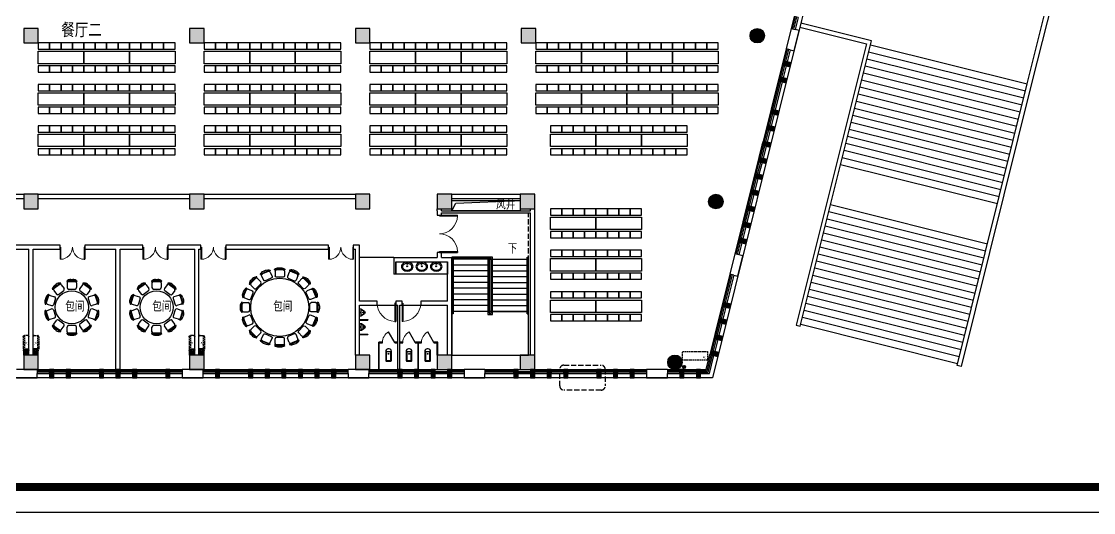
# Model space of a CAD drawing. Extents: x 1159254 to 1730927, y -477824 to -383968.
# Drawn here: x 1647919 to 1699640, y -477824 to -454135 of the extents above; entities that cross this region are included whole.
import ezdxf

# ---------------------------------------------------------------- set-up
doc = ezdxf.new("R2010")
doc.units = 0
doc.header["$LTSCALE"] = 1000
doc.linetypes.add('DASH', pattern=[0.35, 0.25, -0.1])
for name, color, linetype in [('0-空调出屋面', 41, 'Continuous'), ('COLUMN', 2, 'Continuous'), ('DIM_SYMB', 3, 'Continuous'), ('jj', 251, 'Continuous'), ('j家具', 251, 'Continuous'), ('LATRINE', 6, 'Continuous'), ('LVTRY', 6, 'Continuous'), ('PUB_HATCH', 8, 'Continuous'), ('PUB_TEXT', 7, 'Continuous'), ('STAIR', 4, 'Continuous'), ('WALL', 6, 'Continuous'), ('WINDOW', 4, 'Continuous'), ('厨房布置', 4, 'Continuous'), ('外框', 7, 'Continuous'), ('空调', 205, 'Continuous')]:
    doc.layers.add(name, color=color, linetype=linetype)
doc.styles.add('_TCH_DIM', font='TSSDENG', dxfattribs={"width": 0.8, "bigfont": 'TSSDCHN'})
doc.styles.add('HZ-1', font='MingLiU.ttf', dxfattribs={"width": 0.8})
doc.styles.get("Standard").update_dxf_attribs({"font": '', "width": 0.8})
doc.styles.get('Standard').set_extended_font_data('SimSun')

# ---------------------------------------------------------------- blocks, each defined once
blk = doc.blocks.new('A$C277054B3')
for p, q in [((158, 0), (-158, 0)), ((230, -360), (-230, -360)), ((-225, -292), (-225, -68)), ((-50, -460), (50, -460)), ((225, -292), (225, -68))]:
    blk.add_line(p, q)
for centre, radius, start, end in [((-158, -68), 67.5, 90, 180), ((158, -68), 67.5, 0, 90), ((-239, -376), 10, 157.33, 229.2735), ((-230, -380), 20, 90, 157.33), ((-40, -145), 316, 229.2735, 268.2349), ((0, 2318), 2713, 264.8023, 275.1977), ((-158, -292), 67.5, 180, 270), ((40, -145), 316, 271.7651, 310.7265), ((158, -292), 67.5, 270, 0), ((230, -380), 20, 22.67, 90), ((239, -376), 10, 310.7265, 22.67)]:
    blk.add_arc(centre, radius, start, end)
blk = doc.blocks.new('A$C0EE979EF')
blk.add_circle((0, 0), 1400)
for p, xscale, rotation in [((-555, 1340), -0.9999999999999999, 202.5), ((-555, 1340), -0.9999999999999999, 202.5), ((0, 1450), -1, 180), ((1025, 1025), -1, 134.9999999999998), ((1340, 555), -1, 112.4999999999992), ((1450, 0), -1, 90), ((1340, -555), -1, 67.50000000000081), ((1025, -1025), -1, 45.00000000000025), ((-555, -1340), -1, 337.4999999999999)]:
    blk.add_blockref('A$C277054B3', p, dxfattribs=dict(xscale=xscale, rotation=rotation))
for p, rotation in [((555, 1340), 157.5), ((555, 1340), 157.5), ((-1025, 1025), 225.0000000000002), ((-1340, 555), 247.5000000000008), ((-1340, 555), 247.5000000000008), ((-1450, 0), 270), ((-1340, -555), 292.4999999999992), ((-1025, -1025), 314.9999999999998), ((555, -1340), 22.5)]:
    blk.add_blockref('A$C277054B3', p, dxfattribs=dict(rotation=rotation))
blk.add_blockref('A$C277054B3', (0, -1450))
blk = doc.blocks.new('A$C5A554F34')
at = {"layer": 'jj'}
blk.add_blockref('A$C0EE979EF', (0, 0), dxfattribs=at)
blk = doc.blocks.new('$plan$00000283')
for p, q in [((-917, 870), (-545, 1141)), ((-830, 1057), (-749, 1116)), ((-509, 1083), (-377, 901)), ((-230, 1243), (230, 1243)), ((-225, 1176), (-225, 951)), ((-50, 1343), (50, 1343)), ((225, 1176), (225, 951)), ((509, 1083), (377, 901)), ((545, 1141), (917, 870)), ((749, 1116), (830, 1057)), ((-1111, 603), (-1253, 165)), ((-1048, 577), (-834, 508)), ((-873, 819), (-741, 637)), ((-646, 622), (-392, 807)), ((-158, 883), (158, 883)), ((392, 807), (646, 622)), ((873, 819), (741, 637)), ((1048, 577), (834, 508)), ((1111, 603), (1253, 165)), ((-1262, 462), (-1293, 368)), ((-1188, 149), (-974, 80)), ((-791, 423), (-888, 123)), ((791, 423), (888, 123)), ((1188, 149), (974, 80)), ((1262, 462), (1293, 368)), ((-1293, -368), (-1262, -462)), ((-1253, -165), (-1111, -603)), ((-1188, -149), (-974, -80)), ((-1048, -577), (-834, -508)), ((-888, -123), (-791, -423)), ((888, -123), (791, -423)), ((1048, -577), (834, -508)), ((1188, -149), (974, -80)), ((1253, -165), (1111, -603)), ((1293, -368), (1262, -462)), ((-545, -1141), (-917, -870)), ((-873, -819), (-741, -637)), ((-392, -807), (-646, -622)), ((-509, -1083), (-377, -901)), ((-225, -1176), (-225, -951)), ((158, -883), (-158, -883)), ((225, -1176), (225, -951)), ((509, -1083), (377, -901)), ((646, -622), (392, -807)), ((917, -870), (545, -1141)), ((873, -819), (741, -637)), ((-749, -1116), (-830, -1057)), ((230, -1243), (-230, -1243)), ((-50, -1343), (50, -1343)), ((830, -1057), (749, -1116))]:
    blk.add_line(p, q)
blk.add_circle((0, 0), 800)
for centre, radius, start, end in [((843, -1161), 2713, 120.8023, 131.1977), ((-636, 808), 316, 127.7651, 166.7265), ((-572, 855), 316, 85.2735, 124.2349), ((-564, 1044), 67.5, 36, 126), ((-547, 1159), 10, 13.33, 85.2735), ((-556, 1157), 20, 306, 13.33), ((-239, 1259), 10, 130.7265, 202.67), ((-230, 1263), 20, 202.67, 270), ((-40, 1028), 316, 91.7651, 130.7265), ((0, -1435), 2713, 84.8023, 95.1977), ((-158, 1176), 67.5, 90, 180), ((40, 1028), 316, 49.2735, 88.2349), ((158, 1176), 67.5, 0, 90), ((230, 1263), 20, 270, 337.33), ((239, 1259), 10, 337.33, 49.2735), ((564, 1044), 67.5, 54, 144), ((556, 1157), 20, 166.67, 234), ((547, 1159), 10, 94.7265, 166.67), ((572, 855), 316, 55.7651, 94.7265), ((-843, -1161), 2713, 48.8023, 59.1977), ((636, 808), 316, 13.2735, 52.2349), ((1365, -443), 2713, 156.8023, 167.1977), ((-965, 355), 316, 121.2735, 160.2349), ((-1069, 513), 67.5, 72, 162), ((-1124, 617), 10, 49.33, 121.2735), ((-1130, 609), 20, 342, 49.33), ((-934, 878), 10, 166.7265, 238.67), ((-928, 887), 20, 238.67, 306), ((-818, 858), 67.5, 126, 216), ((-686, 676), 67.5, 216, 306), ((-431, 862), 67.5, 306, 36), ((-158, 951), 67.5, 180, 270), ((158, 951), 67.5, 270, 0), ((431, 862), 67.5, 144, 234), ((686, 676), 67.5, 234, 324), ((818, 858), 67.5, 324, 54), ((928, 887), 20, 234, 301.33), ((934, 878), 10, 301.33, 13.2735), ((1069, 513), 67.5, 18, 108), ((1130, 609), 20, 130.67, 198), ((1124, 617), 10, 58.7265, 130.67), ((965, 355), 316, 19.7651, 58.7265), ((-1365, -443), 2713, 12.8023, 23.1977), ((-990, 280), 316, 163.7651, 202.7265), ((-1271, 162), 10, 202.7265, 274.67), ((-1272, 172), 20, 274.67, 342), ((-1167, 213), 67.5, 162, 252), ((-953, 144), 67.5, 252, 342), ((-855, 444), 67.5, 342, 72), ((855, 444), 67.5, 108, 198), ((953, 144), 67.5, 198, 288), ((1167, 213), 67.5, 288, 18), ((1272, 172), 20, 198, 265.33), ((1271, 162), 10, 265.33, 337.2735), ((990, 280), 316, 337.2735, 16.2349), ((-990, -280), 316, 157.2735, 196.2349), ((-1271, -162), 10, 85.33, 157.2735), ((1365, 443), 2713, 192.8023, 203.1977), ((-1272, -172), 20, 18, 85.33), ((-965, -355), 316, 199.7651, 238.7265), ((-1167, -213), 67.5, 108, 198), ((-953, -144), 67.5, 18, 108), ((-855, -444), 67.5, 288, 18), ((855, -444), 67.5, 162, 252), ((953, -144), 67.5, 72, 162), ((-1365, 443), 2713, 336.8023, 347.1977), ((965, -355), 316, 301.2735, 340.2349), ((1167, -213), 67.5, 342, 72), ((1272, -172), 20, 94.67, 162), ((1271, -162), 10, 22.7265, 94.67), ((990, -280), 316, 343.7651, 22.7265), ((-1069, -513), 67.5, 198, 288), ((-1124, -617), 10, 238.7265, 310.67), ((-1130, -609), 20, 310.67, 18), ((-934, -878), 10, 121.33, 193.2735), ((-636, -808), 316, 193.2735, 232.2349), ((843, 1161), 2713, 228.8023, 239.1977), ((-928, -887), 20, 54, 121.33), ((-818, -858), 67.5, 144, 234), ((-686, -676), 67.5, 54, 144), ((-431, -862), 67.5, 324, 54), ((-158, -951), 67.5, 90, 180), ((158, -951), 67.5, 0, 90), ((431, -862), 67.5, 126, 216), ((-843, 1161), 2713, 300.8023, 311.1977), ((686, -676), 67.5, 36, 126), ((636, -808), 316, 307.7651, 346.7265), ((818, -858), 67.5, 306, 36), ((928, -887), 20, 58.67, 126), ((934, -878), 10, 346.7265, 58.67), ((1069, -513), 67.5, 252, 342), ((1130, -609), 20, 162, 229.33), ((1124, -617), 10, 229.33, 301.2735), ((-572, -855), 316, 235.7651, 274.7265), ((-564, -1044), 67.5, 234, 324), ((-547, -1159), 10, 274.7265, 346.67), ((-556, -1157), 20, 346.67, 54), ((-239, -1259), 10, 157.33, 229.2735), ((-230, -1263), 20, 90, 157.33), ((-40, -1028), 316, 229.2735, 268.2349), ((0, 1435), 2713, 264.8023, 275.1977), ((-158, -1176), 67.5, 180, 270), ((40, -1028), 316, 271.7651, 310.7265), ((158, -1176), 67.5, 270, 0), ((230, -1263), 20, 22.67, 90), ((239, -1259), 10, 310.7265, 22.67), ((564, -1044), 67.5, 216, 306), ((556, -1157), 20, 126, 193.33), ((547, -1159), 10, 193.33, 265.2735), ((572, -855), 316, 265.2735, 304.2349)]:
    blk.add_arc(centre, radius, start, end)
blk = doc.blocks.new('vhjkghkghkl')
at = {"layer": '空调', "linetype": 'DASH', "ltscale": 0.3}
blk.add_lwpolyline([(134071, 540199), (134071, 539779), (132871, 539779), (132871, 540199), (134071, 540199)], close=True, dxfattribs=at)
at = {"layer": '空调', "linetype": 'DASH', "ltscale": 0.3, "style": 'HZ-1'}
blk.add_text('AC', height=100, dxfattribs=at).set_placement((133846, 539867))
blk = doc.blocks.new('fgjhgjghkgk')
at = {"layer": '空调', "linetype": 'DASH', "ltscale": 0.3}
for p, q in [((124108, 467971), (124108, 468601)), ((124168, 468661), (124320, 468661)), ((124320, 468661), (124320, 467911)), ((124380, 468601), (124380, 467971)), ((124320, 467911), (124168, 467911))]:
    blk.add_line(p, q, dxfattribs=at)
for centre, start, end in [((124168, 468601), 90, 180), ((124320, 468601), 0, 90), ((124168, 467971), 180, 270), ((124320, 467971), 270, 0)]:
    blk.add_arc(centre, 60, start, end, dxfattribs=at)
at = {"layer": '空调', "linetype": 'DASH', "ltscale": 0.3, "style": 'HZ-1', "text_generation_flag": 4}
blk.add_text('AC', height=100, rotation=270, dxfattribs=at).set_placement((124287, 468364))
blk = doc.blocks.new('A$C03080C26')
at = {"layer": '厨房布置'}
for points in [[(-1650, 1100), (-1650, 1400), (-2200, 1400), (-2200, 1100)], [(-1100, 1100), (-1100, 1400), (-1650, 1400), (-1650, 1100)], [(-1650, 1100), (-1650, 1400), (-1650, 1400), (-1650, 1100)], [(-550, 1100), (-550, 1400), (-1100, 1400), (-1100, 1100)], [(0, 1100), (0, 1400), (-550, 1400), (-550, 1100)], [(-2200, 1000), (0, 1000), (0, 400), (-2200, 400)], [(-1650, 0), (-1650, 300), (-2200, 300), (-2200, 0)], [(-1100, 0), (-1100, 300), (-1650, 300), (-1650, 0)], [(-1650, 0), (-1650, 300), (-1650, 300), (-1650, 0)], [(-550, 0), (-550, 300), (-1100, 300), (-1100, 0)], [(0, 0), (0, 300), (-550, 300), (-550, 0)]]:
    blk.add_lwpolyline(points, close=True, dxfattribs=at)
blk = doc.blocks.new('_FZH')
blk.add_lwpolyline([(-0.5, -0.5), (0.5, -0.5), (0.5, 0.5), (-0.5, 0.5)], close=True)
at = {"layer": 'PUB_HATCH'}
blk.add_solid([(-0.5, -0.5), (0.5, -0.5), (-0.5, 0.5), (0.5, 0.5)], dxfattribs=at)
blk = doc.blocks.new('$DorLib2D$00000002')
for p, q in [((-0.5, 0), (-0.5, 0.4875)), ((-0.475, 0.4875), (-0.5, 0.4875)), ((-0.475, 0), (-0.475, 0.4875)), ((0.475, 0), (0.475, 0.4875)), ((0.475, 0.4875), (0.5, 0.4875)), ((0.5, 0), (0.5, 0.4875)), ((-0.5, 0), (-0.475, 0)), ((0.5, 0), (0.475, 0))]:
    blk.add_line(p, q)
at = {"lineweight": 13}
for centre, start, end in [((-0.4875, 0), 0, 88.53072), ((0.4875, 0), 91.46928, 180)]:
    blk.add_arc(centre, 0.4875, start, end, dxfattribs=at)
blk = doc.blocks.new('$WINLIB2D$00000001')
at = {"color": 0}
for points in [[(-0.5, 0.5), (-0.5, -0.5)], [(-0.5, 0.5), (0.5, 0.5)], [(0.5, -0.5), (0.5, 0.5)], [(0.5, 0.167), (-0.5, 0.167)], [(0.5, -0.167), (-0.5, -0.167)], [(-0.5, -0.5), (0.5, -0.5)]]:
    blk.add_lwpolyline(points, dxfattribs=at)
blk = doc.blocks.new('$DorLib2D$00000001')
for p, q in [((0.45, 0.975), (0.5, 0.975)), ((0.45, 0), (0.45, 0.975)), ((0.5, 0), (0.5, 0.975)), ((0.5, 0), (0.45, 0))]:
    blk.add_line(p, q)
at = {"lineweight": 13}
blk.add_arc((0.475, 0), 0.975, 91.46928, 180, dxfattribs=at)
blk = doc.blocks.new('$lvtry$00000200')
at = {"color": 0}
for p, q in [((-110, -40, 0), (-110, -470, 0)), ((100, -30, 0), (-100, -30, 0)), ((110, -470, 0), (110, -40, 0))]:
    blk.add_line(p, q, dxfattribs=at)
at = {"color": 0, "elevation": 0}
blk.add_lwpolyline([(100, 0), (-100, 0, 0.414214), (-140, -40), (-140, -480, 0.414214), (-30, -590), (30, -590, 0.414214), (140, -480), (140, -40, 0.414214)], format="xyb", close=True, dxfattribs=at)
blk.add_lwpolyline([(140, -470), (-140, -470)], dxfattribs=at)
at = {"color": 0}
blk.add_circle((0, -359, 0), 20, dxfattribs=at)
for centre, start, end in [((-100, -40, 0), 90, 180), ((100, -40, 0), 0, 90)]:
    blk.add_arc(centre, 10, start, end, dxfattribs=at)
for p in [(0, 0), (0, -359, 0)]:
    blk.add_point(p, dxfattribs=at)
blk = doc.blocks.new('$TCHSYS$APDOOR2D')
blk.add_line((0.5, 0), (0, 0.866))
at = {"lineweight": 13}
blk.add_arc((0.5, 0), 1, 120, 180, dxfattribs=at)
blk = doc.blocks.new('$lvtry$00000219')
at = {"color": 0}
for p, q in [((-124, -91, 0), (-43, -216, 0)), ((-116, -76, 0), (116, -76, 0)), ((43, -216, 0), (124, -91, 0))]:
    blk.add_line(p, q, dxfattribs=at)
at = {"color": 0, "elevation": 0}
blk.add_lwpolyline([(69, -231, -0.57735), (-69, -231), (-162, -88, -0.145378), (-170, -61), (-170, 0), (170, 0), (170, -61, -0.145378), (162, -88)], format="xyb", close=True, dxfattribs=at)
at = {"color": 0}
for centre, radius in [((0, -177, 0), 20), ((0, -38, 0), 17.7)]:
    blk.add_circle(centre, radius, dxfattribs=at)
for centre, radius, start, end in [((-116, -86, 0), 10, 90, 213.0863), ((0, -191, 0), 50, 210, 330), ((116, -86, 0), 10, 326.9137, 90)]:
    blk.add_arc(centre, radius, start, end, dxfattribs=at)
for p in [(0, -38, 0), (0, -177, 0)]:
    blk.add_point(p, dxfattribs=at)
blk = doc.blocks.new('$lvtry$00000193')
at = {"color": 0}
for p, q in [((-17, -43), (-17, -33)), ((17, -43), (17, -33))]:
    blk.add_line(p, q, dxfattribs=at)
blk.add_lwpolyline([(280, -215, 0.12431), (260, -136, 0.105707), (198, -63, 0.086941), (110, -17, 0.077137), (0, 0, 0.077137), (-110, -17, 0.086941), (-198, -63, 0.105707), (-260, -136, 0.12431), (-280, -215, 0.12431), (-260, -294, 0.105707), (-198, -367, 0.086941), (-110, -413, 0.077137), (0, -430, 0.077137), (110, -413, 0.086941), (198, -367, 0.105707), (260, -294, 0.12431)], format="xyb", close=True, dxfattribs=at)
blk.add_lwpolyline([(-25, -61, 0.056876), (-95, -75, 0.086941), (-168, -113, 0.105707), (-216, -170, 0.12431), (-230, -225, 0.12431), (-216, -280, 0.105707), (-168, -337, 0.086941), (-95, -375, 0.077137), (0, -390, 0.077137), (95, -375, 0.086941), (168, -337, 0.105707), (216, -280, 0.12431), (230, -225, 0.12431), (216, -170, 0.105707), (168, -113, 0.086941), (95, -75, 0.06676), (13, -60, 0.06676)], format="xyb", dxfattribs=at)
for centre, radius in [((0, -200), 20), ((0, -43), 16.7)]:
    blk.add_circle(centre, radius, dxfattribs=at)
for centre, radius, start, end in [((-40, -34), 10.1, 106.6096, 258.1648), ((-64, 234), 259, 274.7069, 282.3732), ((-75, -213), 173, 71.36, 79.1873), ((-29, -80), 6.77, 155.344, 308.3224), ((-171, 19), 166, 324.8411, 338.1337), ((-171, 19), 170, 324.8411, 331.3523), ((-29, -80), 3.37, 155.344, 308.3224), ((100, -194), 170, 132.3141, 138.8253), ((100, -194), 166, 125.5327, 138.8253), ((-12, -58), 10.6, 201.8924, 261.774), ((0, -33), 16.7, 0, 180), ((-381, -115), 372, 2.3982, 6.7627), ((0, -96), 9.9, 201.7837, 338.2163), ((64, 234), 259, 257.6268, 265.2931), ((381, -115), 372, 170.1008, 177.6018), ((75, -213), 173, 100.8127, 110.4191), ((40, -34), 10.1, 281.8352, 73.3904)]:
    blk.add_arc(centre, radius, start, end, dxfattribs=at)
for p in [(0, -43), (0, -200)]:
    blk.add_point(p, dxfattribs=at)
blk = doc.blocks.new('_YZH')
blk.add_circle((0, 0), 0.5)
at = {"layer": 'PUB_HATCH', "const_width": 0.5}
blk.add_lwpolyline([(-0.25, 0, 1), (0.25, 0, 1)], format="xyb", close=True, dxfattribs=at)

msp = doc.modelspace()

# ---------------------------------------------------------------- hatches: boundary and pattern name
at = {"layer": '0-空调出屋面'}
h = msp.add_hatch(dxfattribs=at)
h.set_pattern_fill('ANSI31', color=256, scale=10, style=0)
h.set_pattern_definition([(315, (1648117.111, -470056.417), (-11.2253, -11.2253), [])])
h.paths.add_polyline_path([(1648117.1, -470121.4, -1), (1648247.1, -470121.4, -1)])
h = msp.add_hatch(dxfattribs=at)
h.set_pattern_fill('ANSI31', color=256, scale=10, style=0)
h.set_pattern_definition([(315, (1648516.026, -470042.956), (-11.2253, -11.2253), [])])
h.paths.add_polyline_path([(1648516, -470108, -1), (1648646, -470108, -1)])
h = msp.add_hatch(dxfattribs=at)
h.set_pattern_fill('ANSI31', color=256, scale=10, style=0)
h.set_pattern_definition([(315, (1656117.111, -470056.417), (-11.2253, -11.2253), [])])
h.paths.add_polyline_path([(1656117.1, -470121.4, -1), (1656247.1, -470121.4, -1)])
h = msp.add_hatch(dxfattribs=at)
h.set_pattern_fill('ANSI31', color=256, scale=10, style=0)
h.set_pattern_definition([(315, (1656516.026, -470042.956), (-11.2253, -11.2253), [])])
h.paths.add_polyline_path([(1656516, -470108, -1), (1656646, -470108, -1)])
h = msp.add_hatch(dxfattribs=at)
h.set_pattern_fill('ANSI31', color=256, scale=10, style=0)
h.set_pattern_definition([(315, (1679821.974, -470734.55), (-11.2253, -11.2253), [])])
h.paths.add_polyline_path([(1679822, -470799.6, -1), (1679952, -470799.6, -1)])

# ---------------------------------------------------------------- linework, layer by layer
at = {"linetype": 'DASH'}
msp.add_line((1672379.8, -470224.8), (1672379.8, -463374.8), dxfattribs=at)
msp.add_lwpolyline([(1671979.8, -463274.8), (1668679.8, -463274.8), (1668679.8, -462774.8), (1671979.8, -462774.8)], close=True)
msp.add_lwpolyline([(1668679.8, -463274.8), (1668874.4, -462908.5), (1671979.8, -462774.8)])
at = {"color": 6, "linetype": 'DASH'}
msp.add_lwpolyline([(1674084.2, -470716.5), (1675884.2, -470716.5, -0.4142136), (1676084.2, -470916.5), (1676084.2, -471716.5, -0.4142136), (1675884.2, -471916.5), (1674084.2, -471916.5, -0.4142136), (1673884.2, -471716.5), (1673884.2, -470916.5, -0.4142136)], format="xyb", close=True, dxfattribs=at)
at = {"layer": '0-空调出屋面'}
for centre, radius in [((1648182.1, -470121.4), 75), ((1648182.1, -470121.4), 65), ((1648581, -470108), 75), ((1648581, -470108), 65), ((1656182.1, -470121.4), 75), ((1656182.1, -470121.4), 65), ((1656581, -470108), 75), ((1656581, -470108), 65), ((1679887, -470799.6), 75), ((1679887, -470799.6), 65)]:
    msp.add_circle(centre, radius, dxfattribs=at)
at = {"layer": 'COLUMN'}
for p, q in [((1685047.8, -454481.5), (1684805.8, -455451.8)), ((1685193.9, -455548.6), (1685435.9, -454578.3)), ((1685435.9, -454578.3), (1685241.8, -454529.9)), ((1684999.9, -455500.2), (1685193.9, -455548.6)), ((1682338.2, -465348.8), (1682096.3, -466319.1)), ((1682484.4, -466415.9), (1682726.3, -465445.6)), ((1682726.3, -465445.6), (1682532.3, -465397.2)), ((1682290.4, -466367.5), (1682484.4, -466415.9)), ((1648679.8, -470924.8), (1647679.8, -470924.8)), ((1648679.8, -471324.8), (1648679.8, -471124.8)), ((1656679.8, -470924.8), (1655679.8, -470924.8)), ((1655679.8, -471124.8), (1655679.8, -471324.8)), ((1656679.8, -471324.8), (1656679.8, -471124.8)), ((1664679.8, -470924.8), (1663679.8, -470924.8)), ((1663679.8, -471124.8), (1663679.8, -471324.8)), ((1664679.8, -471324.8), (1664679.8, -471124.8)), ((1670279.8, -470924.8), (1669279.8, -470924.8)), ((1669279.8, -471124.8), (1669279.8, -471324.8)), ((1670279.8, -471324.8), (1670279.8, -471124.8)), ((1679079.8, -470924.8), (1678079.8, -470924.8)), ((1678079.8, -471124.8), (1678079.8, -471324.8)), ((1679079.8, -471324.8), (1679079.8, -471124.8)), ((1647679.8, -471324.8), (1648679.8, -471324.8)), ((1655679.8, -471324.8), (1656679.8, -471324.8)), ((1663679.8, -471324.8), (1664679.8, -471324.8)), ((1669279.8, -471324.8), (1670279.8, -471324.8)), ((1678079.8, -471324.8), (1679079.8, -471324.8))]:
    msp.add_line(p, q, dxfattribs=at)
at = {"layer": 'DIM_SYMB'}
msp.add_lwpolyline([(1671479.8, -465464.8, 0, 0, 0), (1671479.8, -469174.8, 0, 0, 0), (1669579.8, -469174.8, 0, 0, 0), (1669579.8, -466134.8, 104, 0, 0), (1669579.8, -465744.8, 0, 0, 0)], format="xyseb", dxfattribs=at)
at = {"layer": 'LATRINE'}
for p, q in [((1664229.8, -468512.3), (1664629.8, -468512.3)), ((1664229.8, -468512.3), (1664229.8, -468537.3)), ((1664229.8, -468537.3), (1664629.8, -468537.3)), ((1664629.8, -468512.3), (1664629.8, -468537.3)), ((1664229.8, -469212.3), (1664629.8, -469212.3)), ((1664229.8, -469212.3), (1664229.8, -469237.3)), ((1664229.8, -469237.3), (1664629.8, -469237.3)), ((1664629.8, -469212.3), (1664629.8, -469237.3)), ((1665154.8, -470924.8), (1665154.8, -469612.3)), ((1665329.8, -469612.3), (1665154.8, -469612.3)), ((1665329.8, -469637.3), (1665329.8, -469612.3)), ((1666079.8, -469612.3), (1665929.8, -469612.3)), ((1665929.8, -469612.3), (1665929.8, -469637.3)), ((1666317.3, -469612.3), (1666179.8, -469612.3)), ((1666179.8, -469612.3), (1666179.8, -469637.3)), ((1666317.3, -469637.3), (1666317.3, -469612.3)), ((1667067.3, -469612.3), (1666917.3, -469612.3)), ((1666917.3, -469612.3), (1666917.3, -469637.3)), ((1667217.3, -469612.3), (1667067.3, -469612.3)), ((1667217.3, -469637.3), (1667217.3, -469612.3)), ((1668004.8, -469612.3), (1667817.3, -469612.3)), ((1667817.3, -469612.3), (1667817.3, -469637.3)), ((1668004.8, -470224.8), (1668004.8, -469612.3)), ((1665179.8, -470924.8), (1665179.8, -469637.3)), ((1665179.8, -469637.3), (1665329.8, -469637.3)), ((1665929.8, -469637.3), (1666079.8, -469637.3)), ((1666179.8, -469637.3), (1666317.3, -469637.3)), ((1666917.3, -469637.3), (1667054.8, -469637.3)), ((1667054.8, -470924.8), (1667054.8, -469637.3)), ((1667079.8, -470924.8), (1667079.8, -469637.3)), ((1667079.8, -469637.3), (1667217.3, -469637.3)), ((1667817.3, -469637.3), (1667979.8, -469637.3)), ((1667979.8, -470224.8), (1667979.8, -469637.3)), ((1665154.8, -470924.8), (1665179.8, -470924.8))]:
    msp.add_line(p, q, dxfattribs=at)
at = {"layer": 'LVTRY'}
msp.add_lwpolyline([(1665979.8, -465724.8), (1668479.8, -465724.8), (1668479.8, -466324.8), (1665979.8, -466324.8)], close=True, dxfattribs=at)
at = {"layer": 'STAIR', "color": 8}
for p, q in [((1688789.1, -455596.7), (1696357.4, -457483.7)), ((1688873.8, -455257.1), (1696442.1, -457144.1)), ((1688704.4, -455936.3), (1696272.7, -457823.3)), ((1688535.1, -456615.5), (1696103.4, -458502.5)), ((1688619.7, -456275.9), (1696188, -458162.9)), ((1688450.4, -456955.1), (1696018.7, -458842.1)), ((1688281, -457634.4), (1695849.4, -459521.3)), ((1688365.7, -457294.7), (1695934, -459181.7)), ((1688196.4, -457974), (1695764.7, -459860.9)), ((1688027, -458653.2), (1695595.3, -460540.2)), ((1688111.7, -458313.6), (1695680, -460200.5)), ((1687942.4, -458992.8), (1695510.7, -460879.8)), ((1687773, -459672), (1695341.3, -461559)), ((1687857.7, -459332.4), (1695426, -461219.4)), ((1687688.3, -460011.6), (1695256.6, -461898.6)), ((1687519, -460690.8), (1695087.3, -462577.8)), ((1687603.7, -460351.2), (1695172, -462238.2)), ((1687434.3, -461030.4), (1695002.6, -462917.4)), ((1686865.8, -463310.6), (1694434.1, -465197.6)), ((1686950.5, -462971), (1694518.8, -464858)), ((1686781.1, -463650.2), (1694349.4, -465537.2)), ((1686611.8, -464329.4), (1694180.1, -466216.4)), ((1686696.5, -463989.8), (1694264.8, -465876.8)), ((1686527.1, -464669), (1694095.4, -466556)), ((1686357.8, -465348.2), (1693926.1, -467235.2)), ((1686442.4, -465008.6), (1694010.8, -466895.6)), ((1686273.1, -465687.8), (1693841.4, -467574.8)), ((1686103.8, -466367), (1693672.1, -468254)), ((1686188.4, -466027.4), (1693756.7, -467914.4)), ((1686019.1, -466706.6), (1693587.4, -468593.6)), ((1685849.7, -467385.8), (1693418, -469272.8)), ((1685934.4, -467046.2), (1693502.7, -468933.2)), ((1685680.4, -468065), (1693248.7, -469952)), ((1685765.1, -467725.4), (1693333.4, -469612.4)), ((1685595.7, -468404.6), (1693164, -470291.6)), ((1685511, -468744.2), (1693079.4, -470631.2))]:
    msp.add_line(p, q, dxfattribs=at)
at = {"layer": 'STAIR'}
for p, q in [((1670639.8, -465504.8), (1668679.8, -465504.8)), ((1668679.8, -465564.8), (1668679.8, -465504.8)), ((1670579.8, -465564.8), (1668679.8, -465564.8)), ((1668679.8, -465604.8), (1668679.8, -468124.8)), ((1668739.8, -465604.8), (1668679.8, -465604.8)), ((1668679.8, -465604.8), (1668679.8, -468244.8)), ((1668739.8, -465604.8), (1668679.8, -465604.8)), ((1670419.8, -465604.8), (1668739.8, -465604.8)), ((1668739.8, -465604.8), (1668739.8, -468244.8)), ((1670419.8, -465884.8), (1668739.8, -465884.8)), ((1670479.8, -465604.8), (1670419.8, -465604.8)), ((1670419.8, -465604.8), (1670419.8, -468274.8)), ((1670479.8, -465604.8), (1670419.8, -465604.8)), ((1670479.8, -465604.8), (1670479.8, -468124.8)), ((1670479.8, -465604.8), (1670479.8, -468214.8)), ((1670479.8, -465604.8), (1670579.8, -465604.8)), ((1670579.8, -468214.8), (1670579.8, -465564.8)), ((1670579.8, -468124.8), (1670579.8, -465604.8)), ((1670639.8, -468274.8), (1670639.8, -465504.8)), ((1670639.8, -465604.8), (1672319.8, -465604.8)), ((1670639.8, -465884.8), (1672319.8, -465884.8)), ((1672319.8, -468244.8), (1672319.8, -465504.8)), ((1672319.8, -465504.8), (1672379.8, -465504.8)), ((1672379.8, -468244.8), (1672379.8, -465504.8)), ((1672379.8, -468124.8), (1672379.8, -465604.8)), ((1670419.8, -466164.8), (1668739.8, -466164.8)), ((1670419.8, -466444.8), (1668739.8, -466444.8)), ((1670639.8, -466164.8), (1672319.8, -466164.8)), ((1670639.8, -466444.8), (1672319.8, -466444.8)), ((1670419.8, -466724.8), (1668739.8, -466724.8)), ((1670419.8, -467004.8), (1668739.8, -467004.8)), ((1670639.8, -466724.8), (1672319.8, -466724.8)), ((1670639.8, -467004.8), (1672319.8, -467004.8)), ((1670419.8, -467284.8), (1668739.8, -467284.8)), ((1670639.8, -467284.8), (1672319.8, -467284.8)), ((1670419.8, -467564.8), (1668739.8, -467564.8)), ((1670419.8, -467844.8), (1668739.8, -467844.8)), ((1670639.8, -467564.8), (1672319.8, -467564.8)), ((1670639.8, -467844.8), (1672319.8, -467844.8)), ((1668679.8, -468124.8), (1668679.8, -468244.8)), ((1668739.8, -468244.8), (1668679.8, -468244.8)), ((1668679.8, -468244.8), (1668679.8, -470224.8)), ((1670419.8, -468124.8), (1668739.8, -468124.8)), ((1670419.8, -468124.8), (1668739.8, -468124.8)), ((1670419.8, -468274.8), (1670639.8, -468274.8)), ((1670579.8, -468124.8), (1670479.8, -468124.8)), ((1670479.8, -468214.8), (1670579.8, -468214.8)), ((1670639.8, -468124.8), (1672319.8, -468124.8)), ((1672319.8, -468124.8), (1670639.8, -468124.8)), ((1672319.8, -468244.8), (1672379.8, -468244.8)), ((1672379.8, -468244.8), (1672379.8, -468124.8)), ((1672379.8, -470224.8), (1672379.8, -468244.8)), ((1668679.8, -470224.8), (1672379.8, -470224.8))]:
    msp.add_line(p, q, dxfattribs=at)
at = {"layer": 'STAIR', "color": 8}
msp.add_lwpolyline([(1693209.5, -421163.5), (1697695.3, -439154.9), (1698215.5, -441241.3, -0.1227846), (1698215.5, -450918.2), (1698124.2, -451284.4), (1696684.5, -456998.4), (1693249.2, -470776.6), (1693055.2, -470728.3), (1696442.1, -457144.1), (1696490.4, -456950.1), (1697922.6, -451205.9), (1698013.9, -450839.7, 0.1227846), (1698013.9, -441259.6), (1697493.7, -439173.2), (1693387.2, -422702.7)], format="xyb", dxfattribs=at)
at = {"layer": 'STAIR'}
msp.add_lwpolyline([(1672379.8, -444108), (1680840.2, -446218.2), (1681145, -446294.2, -0.40792), (1685605.2, -453899.1), (1685556.1, -454096), (1681260.5, -471324.8), (1640679.8, -471324.8)], format="xyb", dxfattribs=at)
at = {"layer": 'STAIR', "color": 8}
msp.add_lwpolyline([(1685477.7, -454410.4), (1688679.7, -455208.7), (1685292.8, -468792.9), (1685486.9, -468841.3), (1688922.1, -455063.1), (1685526.1, -454216.3)], dxfattribs=at)
at = {"layer": 'STAIR'}
msp.add_lwpolyline([(1667133.5, -471324.8), (1640679.8, -471324.8)], dxfattribs=at)
at = {"layer": 'WALL'}
for p, q in [((1640729.8, -462474.8), (1648029.8, -462474.8)), ((1640729.8, -462674.8), (1648029.8, -462674.8)), ((1648729.8, -462474.8), (1656029.8, -462474.8)), ((1648729.8, -462674.8), (1656029.8, -462674.8)), ((1656729.8, -462474.8), (1664029.8, -462474.8)), ((1656729.8, -462674.8), (1664029.8, -462674.8)), ((1668679.8, -462474.8), (1671979.8, -462474.8)), ((1668679.8, -462674.8), (1671979.8, -462674.8)), ((1667979.8, -463274.8), (1667979.8, -463174.8)), ((1667979.8, -463274.8), (1667979.8, -463474.8)), ((1668179.8, -463274.8), (1668179.8, -463174.8)), ((1668179.8, -463274.8), (1672479.8, -463274.8)), ((1668179.8, -463474.8), (1668179.8, -463374.8)), ((1668179.8, -463374.8), (1672479.8, -463374.8)), ((1672479.8, -463274.8), (1672479.8, -463174.8)), ((1672479.8, -470224.8), (1672479.8, -463374.8)), ((1672679.8, -463274.8), (1672679.8, -463174.8)), ((1672679.8, -470224.8), (1672679.8, -463274.8)), ((1667979.8, -463474.8), (1668179.8, -463474.8)), ((1648379.8, -464924.8), (1646979.8, -464924.8)), ((1649779.8, -464924.8), (1648379.8, -464924.8)), ((1649779.8, -465124.8), (1649779.8, -464924.8)), ((1652579.8, -464924.8), (1650979.8, -464924.8)), ((1650979.8, -464924.8), (1650979.8, -465124.8)), ((1653779.8, -464924.8), (1652579.8, -464924.8)), ((1653779.8, -465124.8), (1653779.8, -464924.8)), ((1656379.8, -464924.8), (1654979.8, -464924.8)), ((1654979.8, -464924.8), (1654979.8, -465124.8)), ((1656579.8, -464924.8), (1656379.8, -464924.8)), ((1656579.8, -465124.8), (1656579.8, -464924.8)), ((1662729.8, -464924.8), (1657779.8, -464924.8)), ((1657779.8, -464924.8), (1657779.8, -465124.8)), ((1662729.8, -465124.8), (1662729.8, -464924.8)), ((1664229.8, -464924.8), (1663929.8, -464924.8)), ((1663929.8, -464924.8), (1663929.8, -465124.8)), ((1664229.8, -467624.8), (1664229.8, -464924.8)), ((1646979.8, -465124.8), (1648279.8, -465124.8)), ((1648279.8, -470224.8), (1648279.8, -465124.8)), ((1648479.8, -470224.8), (1648479.8, -465124.8)), ((1648479.8, -465124.8), (1649779.8, -465124.8)), ((1650979.8, -465124.8), (1652479.8, -465124.8)), ((1652479.8, -470924.8), (1652479.8, -465124.8)), ((1652679.8, -470924.8), (1652679.8, -465124.8)), ((1652679.8, -465124.8), (1653779.8, -465124.8)), ((1654979.8, -465124.8), (1656279.8, -465124.8)), ((1656279.8, -470224.8), (1656279.8, -465124.8)), ((1656479.8, -470224.8), (1656479.8, -465124.8)), ((1656479.8, -465124.8), (1656579.8, -465124.8)), ((1657779.8, -465124.8), (1662729.8, -465124.8)), ((1663929.8, -465124.8), (1664029.8, -465124.8)), ((1664029.8, -467724.8), (1664029.8, -465124.8)), ((1668179.8, -465274.8), (1667979.8, -465274.8)), ((1667979.8, -465274.8), (1667979.8, -465524.8)), ((1668179.8, -465524.8), (1668179.8, -465274.8)), ((1665879.8, -465524.8), (1667979.8, -465524.8)), ((1665879.8, -465524.8), (1665879.8, -466324.8)), ((1665979.8, -465724.8), (1668079.8, -465724.8)), ((1665979.8, -465724.8), (1665979.8, -466324.8)), ((1668079.8, -465724.8), (1668479.8, -465724.8)), ((1668179.8, -465524.8), (1668679.8, -465524.8)), ((1668479.8, -467624.8), (1668479.8, -465724.8)), ((1668679.8, -467724.8), (1668679.8, -465524.8)), ((1665979.8, -466324.8), (1665879.8, -466324.8)), ((1664029.8, -470224.8), (1664029.8, -467724.8)), ((1665079.8, -467624.8), (1664229.8, -467624.8)), ((1664229.8, -470224.8), (1664229.8, -467824.8)), ((1664229.8, -467824.8), (1665079.8, -467824.8)), ((1665079.8, -467824.8), (1665079.8, -467624.8)), ((1666129.8, -467624.8), (1665979.8, -467624.8)), ((1665979.8, -467624.8), (1665979.8, -467824.8)), ((1665979.8, -467824.8), (1666079.8, -467824.8)), ((1666079.8, -469624.8), (1666079.8, -467824.8)), ((1666279.8, -467624.8), (1666129.8, -467624.8)), ((1666179.8, -467824.8), (1666279.8, -467824.8)), ((1666179.8, -469624.8), (1666179.8, -467824.8)), ((1666279.8, -467824.8), (1666279.8, -467624.8)), ((1668479.8, -467624.8), (1667179.8, -467624.8)), ((1667179.8, -467624.8), (1667179.8, -467824.8)), ((1667179.8, -467824.8), (1668479.8, -467824.8)), ((1668479.8, -470224.8), (1668479.8, -467824.8)), ((1668679.8, -470224.8), (1668679.8, -467724.8)), ((1666079.8, -470924.8), (1666079.8, -469624.8)), ((1666179.8, -470924.8), (1666179.8, -469624.8)), ((1667879.8, -470924.8), (1668479.8, -470924.8)), ((1667879.8, -471024.8), (1668479.8, -471024.8)), ((1671879.8, -470924.8), (1672479.8, -470924.8)), ((1671879.8, -471024.8), (1672479.8, -471024.8))]:
    msp.add_line(p, q, dxfattribs=at)
for points in [[(1648029.8, -470224.8), (1648029.8, -469924.8), (1648279.8, -469924.8)], [(1648079.8, -470224.8), (1648079.8, -469974.8), (1648279.8, -469974.8)], [(1648729.8, -470224.8), (1648729.8, -469924.8), (1648479.8, -469924.8)], [(1648679.8, -470224.8), (1648679.8, -469974.8), (1648479.8, -469974.8)], [(1656029.8, -470224.8), (1656029.8, -469924.8), (1656279.8, -469924.8)], [(1656079.8, -470224.8), (1656079.8, -469974.8), (1656279.8, -469974.8)], [(1656729.8, -470224.8), (1656729.8, -469924.8), (1656479.8, -469924.8)], [(1656679.8, -470224.8), (1656679.8, -469974.8), (1656479.8, -469974.8)]]:
    msp.add_lwpolyline(points, dxfattribs=at)
at = {"layer": 'WINDOW'}
for p, q in [((1665879.8, -465524.8), (1664229.8, -465524.8)), ((1665079.8, -467824.8), (1665979.8, -467824.8)), ((1666279.8, -467824.8), (1667179.8, -467824.8)), ((1681128.6, -470200.3), (1681322.7, -470248.7)), ((1680679.8, -470924.8), (1680679.8, -471124.8))]:
    msp.add_line(p, q, dxfattribs=at)
for points in [[(1680679.8, -470924.8), (1680948, -470924.8), (1681128.6, -470200.3)], [(1680679.8, -470991.4), (1681000.1, -470991.4), (1681193.3, -470216.4)], [(1680679.8, -471058.1), (1681052.2, -471058.1), (1681258, -470232.5)], [(1680679.8, -471124.8), (1681104.2, -471124.8), (1681322.7, -470248.7)]]:
    msp.add_lwpolyline(points, dxfattribs=at)
at = {"layer": '外框', "lineweight": -2}
msp.add_line((1730926.6, -477824.5), (1596989.2, -477824.5), dxfattribs=at)
at = {"layer": '外框', "lineweight": -2, "const_width": 391.5}
msp.add_lwpolyline([(1602192.9, -476589.1), (1725523.9, -476589.1, 0.4142136), (1729439.2, -472673.8), (1729439.2, -389151, 0.4142136), (1725523.9, -385235.8), (1602192.9, -385235.8, 0.4142136), (1598277.6, -389151), (1598277.6, -472673.8, 0.4142136)], format="xyb", close=True, dxfattribs=at)

# ---------------------------------------------------------------- block references
at = {"layer": 'COLUMN'}
for name, p, xscale, yscale, zscale in [('_FZH', (1648379.8, -454824.8), 700, 700, 700), ('_FZH', (1656379.8, -454824.8), 700, 700, 700), ('_FZH', (1664379.8, -454824.8), 700, 700, 700), ('_FZH', (1672379.8, -454824.8), 700, 700, 700), ('_YZH', (1683416.2, -454824.8), 700, 700, 700), ('_FZH', (1648379.8, -462824.8), 700, 700, 700), ('_FZH', (1656379.8, -462824.8), 700, 700, 700), ('_FZH', (1664379.8, -462824.8), 700, 700, 700), ('_FZH', (1668329.8, -462824.8), 700, 700, 700), ('_FZH', (1672329.8, -462824.8), 700, 700, 700), ('_YZH', (1681421.6, -462824.8), 700, 700, 700), ('_FZH', (1648379.8, -470574.8), 700, 700, 700), ('_FZH', (1656379.8, -470574.8), 700, 700, 700), ('_FZH', (1664379.8, -470574.8), 700, 700, 700), ('_FZH', (1668329.8, -470574.8), 700, 700, 700), ('_FZH', (1672329.8, -470574.8), 700, 700, 700), ('_YZH', (1679446.3, -470577.6), 700, 700, 700), ('_FZH', (1649379.8, -471124.8), 200, 400, 400), ('_FZH', (1650179.8, -471124.8), 200, 400, 400), ('_FZH', (1651779.8, -471124.8), 200, 400, 400), ('_FZH', (1652579.8, -471124.8), 200, 400, 400), ('_FZH', (1653379.8, -471124.8), 200, 400, 400), ('_FZH', (1654979.8, -471124.8), 200, 400, 400), ('_FZH', (1657379.8, -471124.8), 200, 400, 400), ('_FZH', (1658979.8, -471124.8), 200, 400, 400), ('_FZH', (1659779.8, -471124.8), 200, 400, 400), ('_FZH', (1660579.8, -471124.8), 200, 400, 400), ('_FZH', (1661379.8, -471124.8), 200, 400, 400), ('_FZH', (1662179.8, -471124.8), 200, 400, 400), ('_FZH', (1662979.8, -471124.8), 200, 400, 400), ('_FZH', (1666179.8, -471124.8), 200, 400, 400), ('_FZH', (1666979.8, -471124.8), 200, 400, 400), ('_FZH', (1667779.8, -471124.8), 200, 399.9999999478459, 399.9999999478459), ('_FZH', (1668579.8, -471124.8), 200, 400, 400), ('_FZH', (1671779.8, -471124.8), 200, 399.9999999478459, 399.9999999478459), ('_FZH', (1672579.8, -471124.8), 200, 400, 400), ('_FZH', (1673379.8, -471124.8), 200, 400, 400), ('_FZH', (1674179.8, -471124.8), 200, 400, 400), ('_FZH', (1675779.8, -471124.8), 200, 400, 400), ('_FZH', (1676579.8, -471124.8), 200, 400, 400), ('_FZH', (1677379.8, -471124.8), 200, 400, 400), ('_FZH', (1679779.8, -471124.8), 200, 400, 400), ('_FZH', (1680579.8, -471124.8), 200, 400, 400)]:
    msp.add_blockref(name, p, dxfattribs=dict(at, xscale=xscale, yscale=yscale, zscale=zscale))
for p, xscale, yscale, zscale, rotation in [((1684830.5, -456179.4), 399.9999999998805, 200.000000000025, 200.000000000025, 165.9999999999875), ((1684637, -456955.6), 400.0000000000782, 199.9999999999121, 199.9999999999121, 166.0000000000117), ((1684249.9, -458508.1), 399.9999999998523, 199.9999999999121, 199.9999999999121, 166.0000000000036), ((1684056.4, -459284.3), 399.9999999998523, 199.9999999999684, 199.9999999999684, 166.0000000000036), ((1683862.9, -460060.6), 399.9999999998523, 199.9999999999121, 199.9999999999121, 166.0000000000036), ((1683669.3, -460836.8), 400.0000000001064, 200.000000000025, 200.000000000025, 165.9999999999955), ((1683475.8, -461613), 399.9999999998523, 199.9999999999121, 199.9999999999121, 166.0000000000036), ((1683282.2, -462389.3), 400.0000000001064, 200.000000000025, 200.000000000025, 165.9999999999955), ((1683088.7, -463165.5), 400.0000000000782, 199.9999999999684, 199.9999999999684, 166.0000000000117), ((1682895.2, -463941.8), 400.0000000001064, 200.000000000025, 200.000000000025, 165.9999999999955), ((1682701.6, -464718), 400.0000000001064, 200.000000000025, 200.000000000025, 165.9999999999955), ((1681927.5, -467822.9), 399.9999999998805, 200.0000000000813, 200.0000000000813, 165.9999999999875), ((1681733.9, -468599.2), 400.0000000001064, 200.000000000025, 200.000000000025, 165.9999999999955), ((1681540.4, -469375.4), 399.9999999998805, 200.0000000000813, 200.0000000000813, 165.9999999999875), ((1681346.9, -470151.6), 400.0000000000782, 199.9999999999121, 199.9999999999121, 166.0000000000117)]:
    msp.add_blockref('_FZH', p, dxfattribs=dict(at, xscale=xscale, yscale=yscale, zscale=zscale, rotation=rotation))
at = {"layer": 'j家具'}
for p in [(1650350.7, -467924.8), (1654441.5, -467924.8)]:
    msp.add_blockref('$plan$00000283', p, dxfattribs=at)
at = {"layer": 'LATRINE', "xscale": -600, "yscale": -600, "zscale": 25, "rotation": 180}
msp.add_blockref('$TCHSYS$APDOOR2D', (1665629.8, -469624.8), dxfattribs=at)
at = {"layer": 'LATRINE', "xscale": 600, "yscale": 600, "zscale": 25}
for p in [(1666617.3, -469624.8), (1667517.3, -469624.8)]:
    msp.add_blockref('$TCHSYS$APDOOR2D', p, dxfattribs=at)
at = {"layer": 'LVTRY'}
for p in [(1666529.8, -465744.8), (1667229.8, -465744.8), (1667929.8, -465744.8)]:
    msp.add_blockref('$lvtry$00000193', p, dxfattribs=at)
for name, p, rotation in [('$lvtry$00000219', (1664229.8, -468174.8), 89.99999999969585), ('$lvtry$00000219', (1664229.8, -468874.8), 89.99999999969585), ('$lvtry$00000200', (1665629.8, -470524.8), 180), ('$lvtry$00000200', (1666617.3, -470524.8), 180), ('$lvtry$00000200', (1667517.3, -470524.8), 180)]:
    msp.add_blockref(name, p, dxfattribs=dict(at, rotation=rotation))
at = {"layer": 'STAIR'}
msp.add_blockref('A$C5A554F34', (1660379.8, -467924.8), dxfattribs=at)
at = {"layer": 'WINDOW'}
for name, p, xscale, yscale, zscale, rotation in [('$WINLIB2D$00000001', (1685217.4, -454214.6), 600, 200, 600, 256.000000000002), ('$WINLIB2D$00000001', (1684830.3, -455767.1), 600, 200, 600, 256.0000000000006), ('$WINLIB2D$00000001', (1684636.7, -456543.3), 600, -200, 600, 256.0000000000077), ('$WINLIB2D$00000001', (1684346.4, -457707.7), 1400, 200, 1400, 255.9999999999997), ('$WINLIB2D$00000001', (1684056.1, -458872), 600, -200, 600, 255.9999999999935), ('$WINLIB2D$00000001', (1683862.6, -459648.3), 600, 200, 600, 256.0000000000077), ('$WINLIB2D$00000001', (1683669.1, -460424.5), 600, -200, 600, 255.9999999999917), ('$WINLIB2D$00000001', (1683475.5, -461200.7), 600, 200, 600, 256.0000000000079), ('$WINLIB2D$00000001', (1683282, -461977), 600, -200, 600, 255.9999999999915), ('$WINLIB2D$00000001', (1683088.4, -462753.2), 600, 200, 600, 256.0000000000077), ('$WINLIB2D$00000001', (1682894.9, -463529.4), 600, -200, 600, 255.9999999999935), ('$DorLib2D$00000002', (1668079.8, -464374.8), -1800, -1800, -1800, 89.99999999997729), ('$WINLIB2D$00000001', (1682701.4, -464305.7), 600, 200, 600, 256.0000000000097), ('$WINLIB2D$00000001', (1682507.8, -465081.9), 600, -200, 600, 255.9999999999947), ('$DorLib2D$00000002', (1650379.8, -465024.8), -1200, -1200, -1200, 359.999999999992), ('$DorLib2D$00000002', (1654379.8, -465024.8), -1200, -1200, -1200, 359.9999999999912), ('$DorLib2D$00000002', (1657179.8, -465024.8), -1200, -1200, -1200, 359.9999999999914), ('$DorLib2D$00000002', (1663329.8, -465024.8), -1200, -1200, -1200, 359.9999999999914), ('$WINLIB2D$00000001', (1682024, -467022.5), 1400, 200, 1400, 255.9999999999997), ('$WINLIB2D$00000001', (1681733.7, -468186.9), 600, 200, 600, 256.0000000000097), ('$WINLIB2D$00000001', (1681540.1, -468963.1), 600, -200, 600, 255.9999999999915), ('$WINLIB2D$00000001', (1681346.6, -469739.3), 600, 200, 600, 256.0000000000097)]:
    msp.add_blockref(name, p, dxfattribs=dict(at, xscale=xscale, yscale=yscale, zscale=zscale, rotation=rotation))
for name, p, xscale, yscale, zscale in [('$DorLib2D$00000001', (1665529.8, -467724.8), 900, -900, 900), ('$DorLib2D$00000001', (1666729.8, -467724.8), -900, -900, -900), ('$WINLIB2D$00000001', (1648979.8, -471024.8), 600, 200, 600), ('$WINLIB2D$00000001', (1649779.8, -471024.8), 600, -200, 600), ('$WINLIB2D$00000001', (1650979.8, -471024.8), 1400, 200, 1400), ('$WINLIB2D$00000001', (1652179.8, -471024.8), 600, -200, 600), ('$WINLIB2D$00000001', (1652979.8, -471024.8), 600, 200, 600), ('$WINLIB2D$00000001', (1654179.8, -471024.8), 1400, 200, 1400), ('$WINLIB2D$00000001', (1655379.8, -471024.8), 600, -200, 600), ('$WINLIB2D$00000001', (1656979.8, -471024.8), 600, -200, 600), ('$WINLIB2D$00000001', (1658179.8, -471024.8), 1400, 200, 1400), ('$WINLIB2D$00000001', (1659379.8, -471024.8), 600, -200, 600), ('$WINLIB2D$00000001', (1660179.8, -471024.8), 600, 200, 600), ('$WINLIB2D$00000001', (1660979.8, -471024.8), 600, -200, 600), ('$WINLIB2D$00000001', (1661779.8, -471024.8), 600, 200, 600), ('$WINLIB2D$00000001', (1662579.8, -471024.8), 600, -200, 600), ('$WINLIB2D$00000001', (1663379.8, -471024.8), 600, 200, 600), ('$WINLIB2D$00000001', (1665379.8, -471024.8), 1400, 200, 1400), ('$WINLIB2D$00000001', (1666579.8, -471024.8), 600, 200, 600), ('$WINLIB2D$00000001', (1667379.8, -471024.8), 600, -200, 600), ('$WINLIB2D$00000001', (1668179.8, -471074.8), 600, 100, 600), ('$WINLIB2D$00000001', (1668979.8, -471024.8), 600, -200, 600), ('$WINLIB2D$00000001', (1670979.8, -471024.8), 1400, 200, 1400), ('$WINLIB2D$00000001', (1672179.8, -471074.8), 600, 100, 600), ('$WINLIB2D$00000001', (1672979.8, -471024.8), 600, -200, 600), ('$WINLIB2D$00000001', (1673779.8, -471024.8), 600, 200, 600), ('$WINLIB2D$00000001', (1674979.8, -471024.8), 1400, 200, 1400), ('$WINLIB2D$00000001', (1676179.8, -471024.8), 600, -200, 600), ('$WINLIB2D$00000001', (1676979.8, -471024.8), 600, 200, 600), ('$WINLIB2D$00000001', (1677779.8, -471024.8), 600, -200, 600), ('$WINLIB2D$00000001', (1679379.8, -471024.8), 600, 200, 600), ('$WINLIB2D$00000001', (1680179.8, -471024.8), 600, -200, 600)]:
    msp.add_blockref(name, p, dxfattribs=dict(at, xscale=xscale, yscale=yscale, zscale=zscale))
at = {"layer": '厨房布置', "rotation": 180}
for p in [(1648729.8, -455174.8), (1650929.8, -455174.8), (1653129.8, -455174.8), (1656729.8, -455174.8), (1658929.8, -455174.8), (1661129.8, -455174.8), (1664729.8, -455174.8), (1666929.8, -455174.8), (1669129.8, -455174.8), (1672729.8, -455174.8), (1674929.8, -455174.8), (1677129.8, -455174.8), (1679329.8, -455174.8), (1648729.8, -457174.8), (1650929.8, -457174.8), (1653129.8, -457174.8), (1656729.8, -457174.8), (1658929.8, -457174.8), (1661129.8, -457174.8), (1664729.8, -457174.8), (1666929.8, -457174.8), (1669129.8, -457174.8), (1672729.8, -457174.8), (1674929.8, -457174.8), (1677129.8, -457174.8), (1679329.8, -457174.8), (1648729.8, -459174.8), (1650929.8, -459174.8), (1653129.8, -459174.8), (1656729.8, -459174.8), (1658929.8, -459174.8), (1661129.8, -459174.8), (1664729.8, -459174.8), (1666929.8, -459174.8), (1669129.8, -459174.8), (1673434.1, -459174.8), (1675634.1, -459174.8), (1677834.1, -459174.8), (1673434.1, -463174.8), (1675634.1, -463174.8), (1673434.1, -465174.8), (1675634.1, -465174.8), (1673434.1, -467174.8), (1675634.1, -467174.8)]:
    msp.add_blockref('A$C03080C26', p, dxfattribs=at)
at = {"layer": '空调', "xscale": -1, "rotation": 359.9999999995815}
for p in [(1772388.2, -937946.5), (1780388.2, -937946.5)]:
    msp.add_blockref('fgjhgjghkgk', p, dxfattribs=at)
at = {"layer": '空调'}
for name, p in [('fgjhgjghkgk', (1524371.4, -937946.5)), ('fgjhgjghkgk', (1532371.4, -937946.5)), ('vhjkghkghkl', (1546941.5, -1010250.3))]:
    msp.add_blockref(name, p, dxfattribs=at)

# ---------------------------------------------------------------- texts
at = {"layer": 'PUB_TEXT', "style": '_TCH_DIM', "width": 0.8}
for s, height, p in [('风井', 506.38, (1670813.9, -463211)), ('下', 438.9, (1671381, -465328.3)), ('包间', 506.38, (1650029.3, -468133.5)), ('包间', 506.38, (1654227.3, -468133.5)), ('包间', 506.38, (1660059.3, -468133.5))]:
    msp.add_text(s, height=height, dxfattribs=at).set_placement(p)
at = {"layer": 'WALL', "insert": (1649836.6, -454233.6), "char_height": 600, "width": 21939.099, "attachment_point": 1}
msp.add_mtext('{\\fSimHei|b0|i0|c134|p49;\\C0;餐厅二}', dxfattribs=at)

doc.saveas('drawing.dxf')
